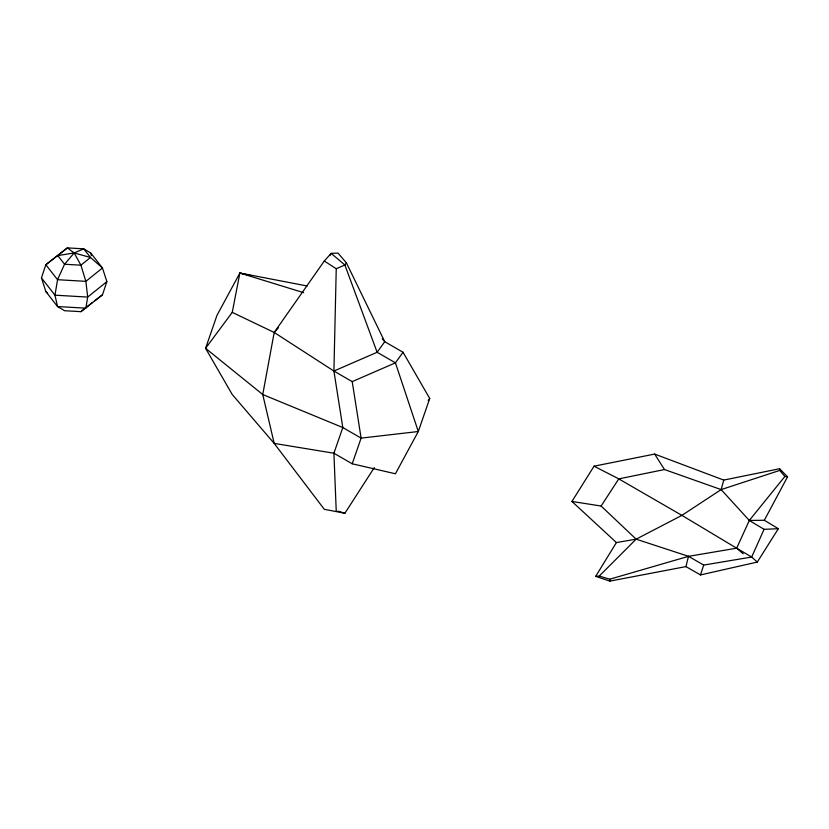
<?xml version="1.0" encoding="UTF-8"?>
<svg xmlns="http://www.w3.org/2000/svg" width="829" height="829" viewBox="0 0 829 829"><rect width="100%" height="100%" fill="white"/><g stroke="black" fill="none" stroke-linecap="round" stroke-linejoin="round"><path stroke-width="1.24" d="M336.242 511.265L333.911 453.225L342.812 427.546L333.911 371.05L336.242 268.741L324.294 261.021L274.192 332.46L262.752 394.531L274.192 443.401L324.294 509.307L344.885 513.265L374.314 467.556M382.231 338.771L384.749 341.703L403.049 352.273L429.733 398.49L418.293 431.515L395.423 473.773L352.211 463.794L333.911 453.225L274.192 443.401L232.255 394.531L205.571 348.315L232.255 312.357L239.882 273.031L307.227 285.995M616.413 542.56L595.668 576.362L609.885 581.108L685.925 566.601L688.505 556.332L736.66 548.197L751.675 557.036L757.291 562.072L778.338 528.715L764.328 520.26L749.312 520.457L721.147 489.597L664.495 469.546L618.776 478.882L594.051 466.178L571.937 501.452L616.413 542.56L636.133 539.171L681.904 515.369L721.147 489.597L779.737 470.416L784.866 476.468L787.55 476.83L764.328 520.26M721.147 489.597L723.758 480.084L779.612 468.737L787.55 476.83M685.925 566.601L700.484 574.932L703.707 565.077L751.675 557.036L764.069 529.316L778.338 528.715M41.45 277.891L45.833 264.731L67.387 247.892L83.739 248.835L90.765 253.021L102.475 267.995L106.858 281.663L102.475 294.834L80.91 311.663L64.558 310.72L57.543 306.543L45.833 291.559L41.45 277.891L54.973 295.186L57.543 306.543L85.864 308.17L87.677 297.072L85.864 281.342L80.91 265.187L74.154 252.949L67.387 247.892L45.833 264.731L57.543 279.705L54.973 295.186L87.677 297.072L106.858 281.663M352.211 463.794L361.112 438.116L352.211 381.62L333.911 371.05L274.192 332.46L232.255 312.357M743.178 553.782L736.66 548.197L749.312 520.457L784.866 476.468M250.99 275.601L239.882 273.031L217.001 315.3L205.571 348.315L262.752 394.531L342.812 427.546L361.112 438.116L418.293 431.515L395.423 362.833L377.122 352.273L344.885 264.99L331.154 253.363L324.294 261.021M329.932 255.57L331.154 253.363L338.014 253.104L346.408 262.876L384.749 341.703L377.122 352.273L333.911 371.05M571.937 501.452L601.118 506.032L618.776 478.882L681.904 515.369L736.66 548.197M346.408 262.876L344.885 264.99L336.242 268.741M403.049 352.273L395.423 362.833L352.211 381.62M428.21 400.552L429.733 398.49M274.192 332.46L278.482 327.673M595.668 576.362L599.222 576.072L636.133 539.171L688.505 556.332L703.707 565.077M80.91 311.663L92.496 302.44M94.496 300.917L102.475 294.834M599.222 576.072L609.719 579.222L688.505 556.332M700.484 574.932L757.291 562.072M594.051 466.178L654.641 454.074L723.758 480.084M239.882 273.031L303.601 292.658M338.014 511.151L344.885 513.265M749.312 520.457L764.069 529.316M45.833 291.559L47.678 293.176M601.118 506.032L636.133 539.171M654.641 454.074L664.495 469.546M90.765 253.021L91.335 255.539M609.719 579.222L609.885 581.108M779.612 468.737L779.737 470.416M64.558 264.244L57.543 279.705L85.864 281.342L102.475 267.995L90.506 257.477L83.739 248.835L74.154 252.949L57.802 255.591L64.558 264.244L80.91 265.187L90.506 257.477L74.154 252.949L64.558 264.244"/></g></svg>
